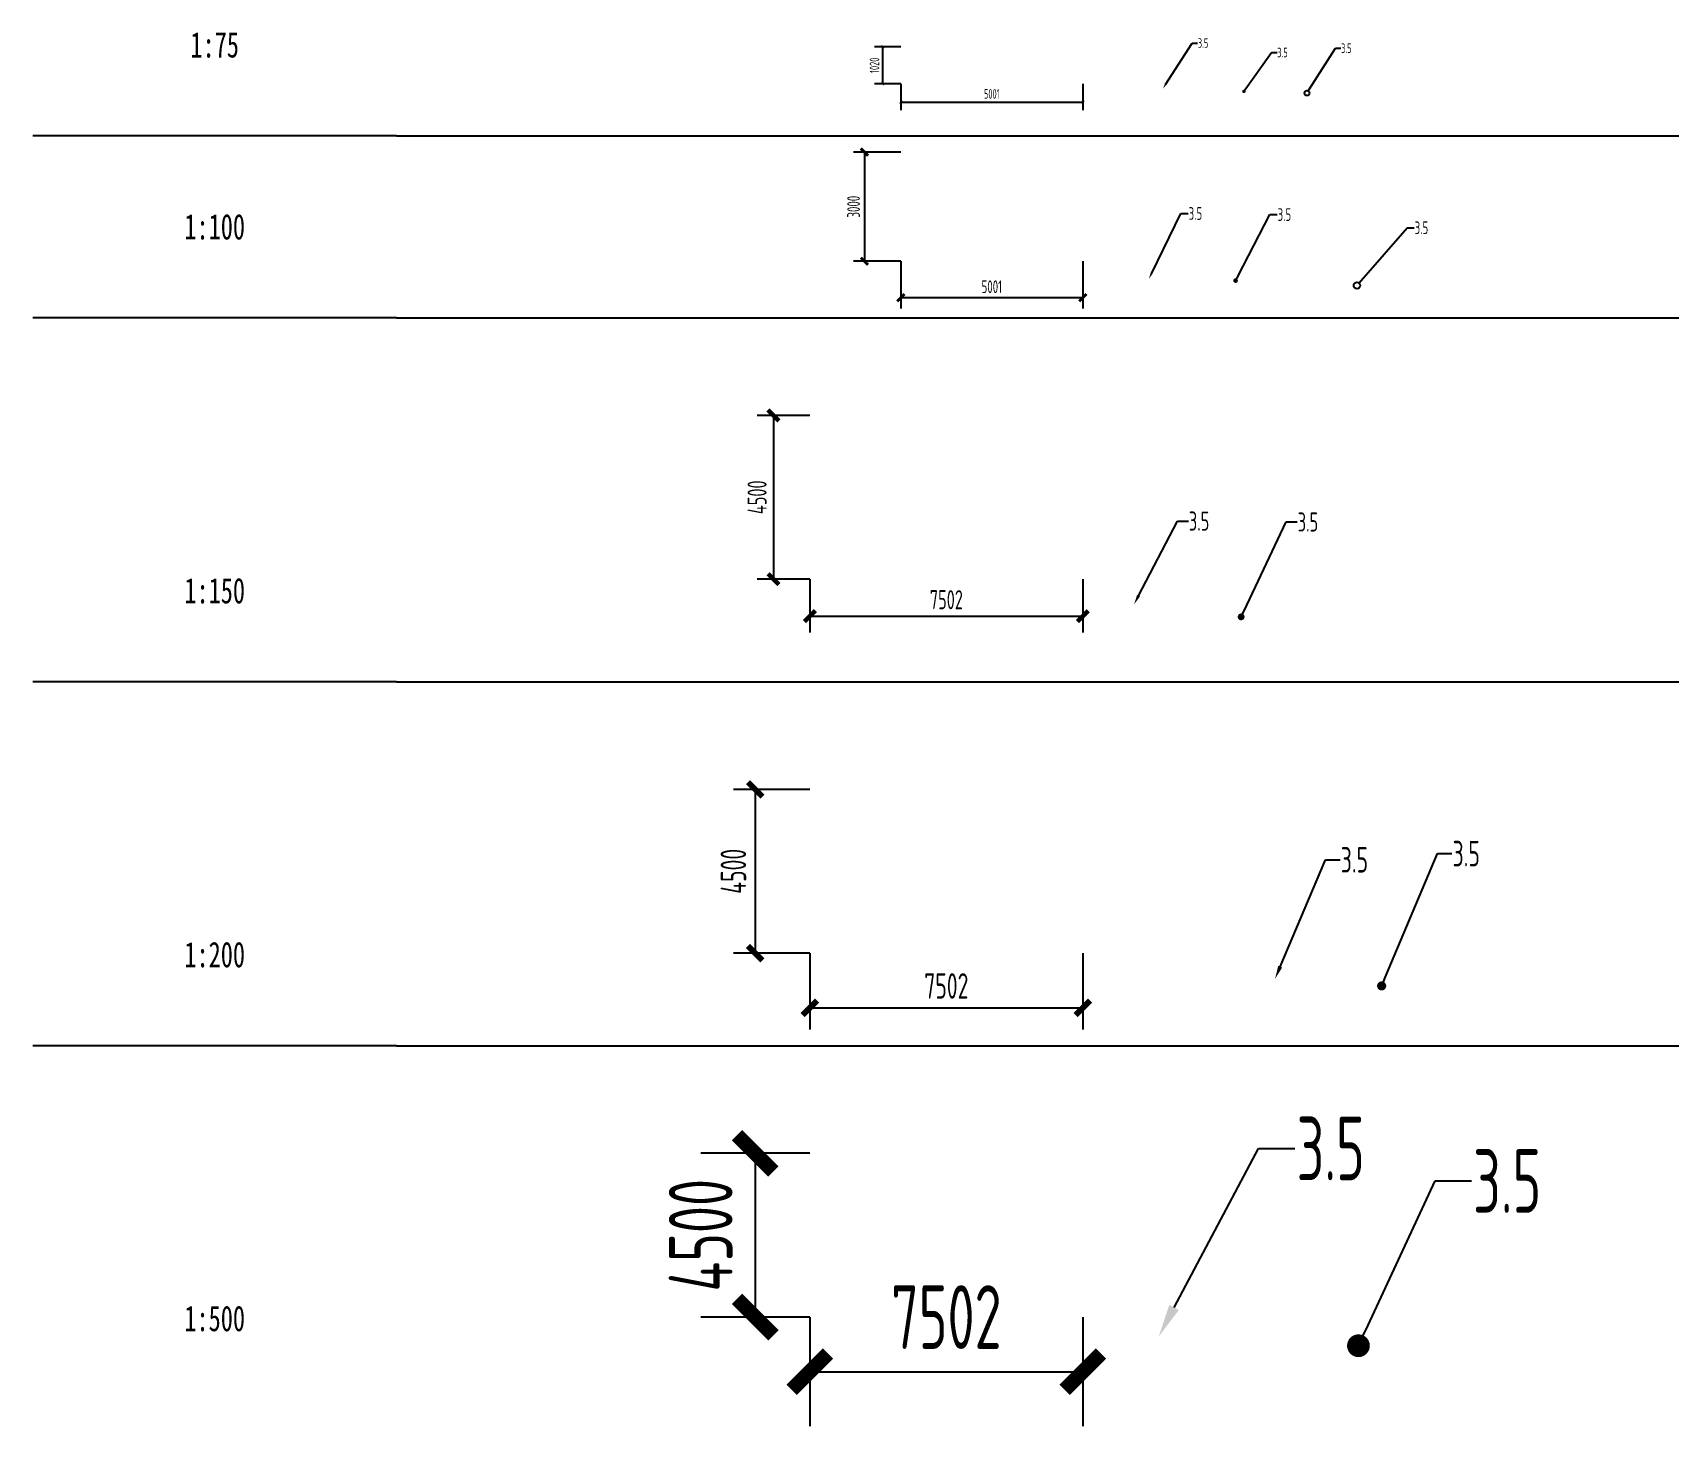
# Model space of a CAD drawing. Extents: x -337 to 273738, y -225 to 2088994.
# Drawn here: x 15019 to 60019, y 210025 to 248318 of the extents above; entities that cross this region are included whole.
import ezdxf
from ezdxf import colors
from ezdxf.entities.mleader import LeaderData, LeaderLine
from ezdxf.enums import TextEntityAlignment as Align
from ezdxf.math import Vec2, Vec3

# ---------------------------------------------------------------- set-up
doc = ezdxf.new("R2010")
doc.units = 0
doc.header["$LTSCALE"] = 1000
doc.layers.get('0').update_dxf_attribs({"linetype": 'CONTINUOUS'})
doc.layers.get('Defpoints').update_dxf_attribs({"linetype": 'CONTINUOUS'})
for name, color, linetype in [('E-REQU-DIMS', 30, 'CONTINUOUS'), ('E-UNIV-DIAG', 2, 'CONTINUOUS'), ('E-UNIV-NOTE', 6, 'CONTINUOUS')]:
    doc.layers.add(name, color=color, linetype=linetype)
doc.styles.add('TH-STYLE1', font='Stfangso_1.ttf', dxfattribs={"width": 0.65})
doc.styles.add('TH-STYLE3', font='tssdeng.shx', dxfattribs={"width": 0.65, "bigfont": 'tssdchn.shx'})
doc.dimstyles.new('E-DIMA100', dxfattribs={"dimscale": 100, "dimtxt": 3.5, "dimasz": 2, "dimexe": 3, "dimexo": 0, "dimgap": 1.25, "dimtad": 1, "dimdec": 1, "dimrnd": 1, "dimdsep": 46, "dimtxsty": 'TH-STYLE3', "dimblk1": 'ARCHTICK', "dimblk2": 'ARCHTICK', "dimsah": 1, "dimcen": 0, "dimclrt": 6, "dimadec": 0, "dimazin": 0, "dimtfac": 1, "dimtdec": 1, "dimtix": 1, "dimtmove": 2, "dimatfit": 3, "dimldrblk": 'ARCHTICK', "dimfxl": 1, "dimtolj": 1, "dimarcsym": 0})
doc.dimstyles.new('E-DIMA150', dxfattribs={"dimscale": 150, "dimtxt": 3.5, "dimasz": 2, "dimexe": 3, "dimexo": 0, "dimgap": 1.25, "dimtad": 1, "dimdec": 1, "dimrnd": 1, "dimdsep": 46, "dimtxsty": 'TH-STYLE3', "dimblk1": 'ARCHTICK', "dimblk2": 'ARCHTICK', "dimsah": 1, "dimcen": 0, "dimclrt": 6, "dimadec": 0, "dimazin": 0, "dimtfac": 1, "dimtdec": 1, "dimtix": 1, "dimtmove": 2, "dimatfit": 3, "dimldrblk": 'ARCHTICK', "dimfxl": 1, "dimtolj": 1, "dimarcsym": 0})
doc.dimstyles.new('E-DIMA200', dxfattribs={"dimscale": 200, "dimtxt": 3.5, "dimasz": 2, "dimexe": 3, "dimexo": 0, "dimgap": 1.25, "dimtad": 1, "dimdec": 1, "dimrnd": 1, "dimdsep": 46, "dimtxsty": 'TH-STYLE3', "dimblk1": 'ARCHTICK', "dimblk2": 'ARCHTICK', "dimsah": 1, "dimcen": 0, "dimclrt": 6, "dimadec": 0, "dimazin": 0, "dimtfac": 1, "dimtdec": 1, "dimtix": 1, "dimtmove": 2, "dimatfit": 3, "dimldrblk": 'ARCHTICK', "dimfxl": 1, "dimtolj": 1, "dimarcsym": 0})
doc.dimstyles.new('E-DIMA500', dxfattribs={"dimscale": 500, "dimtxt": 3.5, "dimasz": 2, "dimexe": 3, "dimexo": 0, "dimgap": 1.25, "dimtad": 1, "dimdec": 1, "dimrnd": 1, "dimdsep": 46, "dimtxsty": 'TH-STYLE3', "dimblk1": 'ARCHTICK', "dimblk2": 'ARCHTICK', "dimsah": 1, "dimcen": 0, "dimclrt": 6, "dimadec": 0, "dimazin": 0, "dimtfac": 1, "dimtdec": 1, "dimtix": 1, "dimtmove": 2, "dimatfit": 3, "dimldrblk": 'ARCHTICK', "dimfxl": 3, "dimtolj": 1, "dimarcsym": 0})
doc.dimstyles.new('E-DIMA75', dxfattribs={"dimscale": 75, "dimtxt": 3.5, "dimasz": 1, "dimexe": 3, "dimexo": 0, "dimgap": 1.25, "dimtad": 1, "dimdec": 1, "dimrnd": 1, "dimdsep": 46, "dimtxsty": 'TH-STYLE3', "dimblk1": 'ARCHTICK', "dimblk2": 'ARCHTICK', "dimsah": 1, "dimcen": 0, "dimclrt": 6, "dimadec": 0, "dimazin": 0, "dimtfac": 1, "dimtdec": 1, "dimtix": 1, "dimtmove": 2, "dimatfit": 3, "dimldrblk": 'ARCHTICK', "dimfxl": 1, "dimtolj": 1, "dimarcsym": 0})

# ---------------------------------------------------------------- blocks, each defined once
blk = doc.blocks.new('_ArchTick')
at = {"color": 0, "linetype": 'ByBlock', "const_width": 0.4}
blk.add_lwpolyline([(-0.5, -0.5), (0.5, 0.5)], dxfattribs=at)
blk = doc.blocks.new('*D500')
at = {"layer": 'Defpoints', "color": 0, "transparency": 16777216}
for p in [(38875, 247933), (38375, 246913), (38875, 246913)]:
    blk.add_point(p, dxfattribs=at)
at = {"layer": 'E-REQU-DIMS', "color": 0, "lineweight": -2, "transparency": 16777216}
for p, q in [((38875, 247933), (38150, 247933)), ((38375, 247933), (38375, 246913)), ((38875, 246913), (38150, 246913))]:
    blk.add_line(p, q, dxfattribs=at)
at = {"layer": 'E-REQU-DIMS', "color": 0, "lineweight": -2, "transparency": 16777216, "xscale": 75, "yscale": 75, "zscale": 75}
for p, rotation in [((38375, 247933), 90), ((38375, 246913), 270)]:
    blk.add_blockref('_ArchTick', p, dxfattribs=dict(at, rotation=rotation))
at = {"layer": 'E-REQU-DIMS', "color": 6, "transparency": 16777216, "insert": (38150, 247423), "char_height": 262.5, "attachment_point": 5, "rotation": 90, "style": 'TH-STYLE3'}
blk.add_mtext('\\A1;1020', dxfattribs=at)
blk = doc.blocks.new('*D501')
at = {"layer": 'Defpoints', "color": 0, "transparency": 16777216}
for p in [(38875, 245039), (37875, 242039), (38875, 242039)]:
    blk.add_point(p, dxfattribs=at)
at = {"layer": 'E-REQU-DIMS', "color": 0, "lineweight": -2, "transparency": 16777216}
for p, q in [((38875, 245039), (37575, 245039)), ((37875, 245039), (37875, 242039)), ((38875, 242039), (37575, 242039))]:
    blk.add_line(p, q, dxfattribs=at)
at = {"layer": 'E-REQU-DIMS', "color": 0, "lineweight": -2, "transparency": 16777216, "xscale": 200, "yscale": 200, "zscale": 200}
for p, rotation in [((37875, 245039), 90), ((37875, 242039), 270)]:
    blk.add_blockref('_ArchTick', p, dxfattribs=dict(at, rotation=rotation))
at = {"layer": 'E-REQU-DIMS', "color": 6, "transparency": 16777216, "insert": (37575, 243539), "char_height": 350, "attachment_point": 5, "rotation": 90, "style": 'TH-STYLE3'}
blk.add_mtext('\\A1;3000', dxfattribs=at)
blk = doc.blocks.new('*D502')
at = {"layer": 'Defpoints', "color": 0, "transparency": 16777216}
for p in [(38875, 242039), (43876, 242039), (43876, 241039)]:
    blk.add_point(p, dxfattribs=at)
at = {"layer": 'E-REQU-DIMS', "color": 0, "lineweight": -2, "transparency": 16777216}
for p, q in [((38875, 242039), (38875, 240739)), ((43876, 242039), (43876, 240739)), ((38875, 241039), (43876, 241039))]:
    blk.add_line(p, q, dxfattribs=at)
at = {"layer": 'E-REQU-DIMS', "color": 0, "lineweight": -2, "transparency": 16777216, "xscale": 200, "yscale": 200, "zscale": 200, "rotation": 180}
blk.add_blockref('_ArchTick', (38875, 241039), dxfattribs=at)
at = {"layer": 'E-REQU-DIMS', "color": 0, "lineweight": -2, "transparency": 16777216, "xscale": 200, "yscale": 200, "zscale": 200}
blk.add_blockref('_ArchTick', (43876, 241039), dxfattribs=at)
at = {"layer": 'E-REQU-DIMS', "color": 6, "transparency": 16777216, "insert": (41375, 241339), "char_height": 350, "attachment_point": 5, "style": 'TH-STYLE3'}
blk.add_mtext('\\A1;5001', dxfattribs=at)
blk = doc.blocks.new('*D503')
at = {"layer": 'Defpoints', "color": 0, "transparency": 16777216}
for p in [(38875, 246913), (43876, 246913), (43876, 246413)]:
    blk.add_point(p, dxfattribs=at)
at = {"layer": 'E-REQU-DIMS', "color": 0, "lineweight": -2, "transparency": 16777216}
for p, q in [((38875, 246913), (38875, 246188)), ((43876, 246913), (43876, 246188)), ((38875, 246413), (43876, 246413))]:
    blk.add_line(p, q, dxfattribs=at)
at = {"layer": 'E-REQU-DIMS', "color": 0, "lineweight": -2, "transparency": 16777216, "xscale": 75, "yscale": 75, "zscale": 75, "rotation": 180}
blk.add_blockref('_ArchTick', (38875, 246413), dxfattribs=at)
at = {"layer": 'E-REQU-DIMS', "color": 0, "lineweight": -2, "transparency": 16777216, "xscale": 75, "yscale": 75, "zscale": 75}
blk.add_blockref('_ArchTick', (43876, 246413), dxfattribs=at)
at = {"layer": 'E-REQU-DIMS', "color": 6, "transparency": 16777216, "insert": (41375, 246638), "char_height": 262.5, "attachment_point": 5, "style": 'TH-STYLE3'}
blk.add_mtext('\\A1;5001', dxfattribs=at)
blk = doc.blocks.new('*D504')
at = {"layer": 'Defpoints', "color": 0, "transparency": 16777216}
for p in [(36374, 233303), (43876, 233303), (43876, 232288)]:
    blk.add_point(p, dxfattribs=at)
at = {"layer": 'E-REQU-DIMS', "color": 0, "lineweight": -2, "transparency": 16777216}
for p, q in [((36374, 233303), (36374, 231838)), ((43876, 233303), (43876, 231838)), ((36374, 232288), (43876, 232288))]:
    blk.add_line(p, q, dxfattribs=at)
at = {"layer": 'E-REQU-DIMS', "color": 0, "lineweight": -2, "transparency": 16777216, "xscale": 300, "yscale": 300, "zscale": 300, "rotation": 180}
blk.add_blockref('_ArchTick', (36374, 232288), dxfattribs=at)
at = {"layer": 'E-REQU-DIMS', "color": 0, "lineweight": -2, "transparency": 16777216, "xscale": 300, "yscale": 300, "zscale": 300}
blk.add_blockref('_ArchTick', (43876, 232288), dxfattribs=at)
at = {"layer": 'E-REQU-DIMS', "color": 6, "transparency": 16777216, "insert": (40125, 232738), "char_height": 525, "attachment_point": 5, "style": 'TH-STYLE3'}
blk.add_mtext('\\A1;7502', dxfattribs=at)
blk = doc.blocks.new('*D505')
at = {"layer": 'Defpoints', "color": 0, "transparency": 16777216}
for p in [(36374, 237803), (35374, 233303), (36374, 233303)]:
    blk.add_point(p, dxfattribs=at)
at = {"layer": 'E-REQU-DIMS', "color": 0, "lineweight": -2, "transparency": 16777216}
for p, q in [((36374, 237803), (34924, 237803)), ((35374, 237803), (35374, 233303)), ((36374, 233303), (34924, 233303))]:
    blk.add_line(p, q, dxfattribs=at)
at = {"layer": 'E-REQU-DIMS', "color": 0, "lineweight": -2, "transparency": 16777216, "xscale": 300, "yscale": 300, "zscale": 300}
for p, rotation in [((35374, 237803), 90), ((35374, 233303), 270)]:
    blk.add_blockref('_ArchTick', p, dxfattribs=dict(at, rotation=rotation))
at = {"layer": 'E-REQU-DIMS', "color": 6, "transparency": 16777216, "insert": (34924, 235553), "char_height": 525, "attachment_point": 5, "rotation": 90, "style": 'TH-STYLE3'}
blk.add_mtext('\\A1;4500', dxfattribs=at)
blk = doc.blocks.new('*D512')
at = {"layer": 'Defpoints', "color": 0, "transparency": 16777216}
for p in [(36374, 227525), (34874, 223025), (36374, 223025)]:
    blk.add_point(p, dxfattribs=at)
at = {"layer": 'E-REQU-DIMS', "color": 0, "lineweight": -2, "transparency": 16777216}
for p, q in [((36374, 227525), (34274, 227525)), ((34874, 227525), (34874, 223025)), ((36374, 223025), (34274, 223025))]:
    blk.add_line(p, q, dxfattribs=at)
at = {"layer": 'E-REQU-DIMS', "color": 0, "lineweight": -2, "transparency": 16777216, "xscale": 400, "yscale": 400, "zscale": 400}
for p, rotation in [((34874, 227525), 90), ((34874, 223025), 270)]:
    blk.add_blockref('_ArchTick', p, dxfattribs=dict(at, rotation=rotation))
at = {"layer": 'E-REQU-DIMS', "color": 6, "transparency": 16777216, "insert": (34274, 225275), "char_height": 700, "attachment_point": 5, "rotation": 90, "style": 'TH-STYLE3'}
blk.add_mtext('\\A1;4500', dxfattribs=at)
blk = doc.blocks.new('*D513')
at = {"layer": 'Defpoints', "color": 0, "transparency": 16777216}
for p in [(36374, 223025), (43876, 223025), (43876, 221525)]:
    blk.add_point(p, dxfattribs=at)
at = {"layer": 'E-REQU-DIMS', "color": 0, "lineweight": -2, "transparency": 16777216}
for p, q in [((36374, 223025), (36374, 220925)), ((43876, 223025), (43876, 220925)), ((36374, 221525), (43876, 221525))]:
    blk.add_line(p, q, dxfattribs=at)
at = {"layer": 'E-REQU-DIMS', "color": 0, "lineweight": -2, "transparency": 16777216, "xscale": 400, "yscale": 400, "zscale": 400, "rotation": 180}
blk.add_blockref('_ArchTick', (36374, 221525), dxfattribs=at)
at = {"layer": 'E-REQU-DIMS', "color": 0, "lineweight": -2, "transparency": 16777216, "xscale": 400, "yscale": 400, "zscale": 400}
blk.add_blockref('_ArchTick', (43876, 221525), dxfattribs=at)
at = {"layer": 'E-REQU-DIMS', "color": 6, "transparency": 16777216, "insert": (40125, 222125), "char_height": 700, "attachment_point": 5, "style": 'TH-STYLE3'}
blk.add_mtext('\\A1;7502', dxfattribs=at)
blk = doc.blocks.new('*D522')
at = {"layer": 'Defpoints', "color": 0, "transparency": 16777216}
for p in [(36374, 217525), (34874, 213025), (36374, 213025)]:
    blk.add_point(p, dxfattribs=at)
at = {"layer": 'E-REQU-DIMS', "color": 0, "lineweight": -2, "transparency": 16777216}
for p, q in [((36374, 217525), (33374, 217525)), ((34874, 217525), (34874, 213025)), ((36374, 213025), (33374, 213025))]:
    blk.add_line(p, q, dxfattribs=at)
at = {"layer": 'E-REQU-DIMS', "color": 0, "lineweight": -2, "transparency": 16777216, "xscale": 1000, "yscale": 1000, "zscale": 1000}
for p, rotation in [((34874, 217525), 90), ((34874, 213025), 270)]:
    blk.add_blockref('_ArchTick', p, dxfattribs=dict(at, rotation=rotation))
at = {"layer": 'E-REQU-DIMS', "color": 6, "transparency": 16777216, "insert": (33374, 215275), "char_height": 1750, "attachment_point": 5, "rotation": 90, "style": 'TH-STYLE3'}
blk.add_mtext('\\A1;4500', dxfattribs=at)
blk = doc.blocks.new('*D523')
at = {"layer": 'Defpoints', "color": 0, "transparency": 16777216}
for p in [(36374, 213025), (43876, 213025), (43876, 211525)]:
    blk.add_point(p, dxfattribs=at)
at = {"layer": 'E-REQU-DIMS', "color": 0, "lineweight": -2, "transparency": 16777216}
for p, q in [((36374, 213025), (36374, 210025)), ((43876, 213025), (43876, 210025)), ((36374, 211525), (43876, 211525))]:
    blk.add_line(p, q, dxfattribs=at)
at = {"layer": 'E-REQU-DIMS', "color": 0, "lineweight": -2, "transparency": 16777216, "xscale": 1000, "yscale": 1000, "zscale": 1000, "rotation": 180}
blk.add_blockref('_ArchTick', (36374, 211525), dxfattribs=at)
at = {"layer": 'E-REQU-DIMS', "color": 0, "lineweight": -2, "transparency": 16777216, "xscale": 1000, "yscale": 1000, "zscale": 1000}
blk.add_blockref('_ArchTick', (43876, 211525), dxfattribs=at)
at = {"layer": 'E-REQU-DIMS', "color": 6, "transparency": 16777216, "insert": (40125, 213025), "char_height": 1750, "attachment_point": 5, "style": 'TH-STYLE3'}
blk.add_mtext('\\A1;7502', dxfattribs=at)
blk = doc.blocks.new('_DotBlank')
at = {"color": 0, "linetype": 'ByBlock', "lineweight": -2}
blk.add_line((-0.5, 0), (-1, 0), dxfattribs=at)
blk.add_circle((0, 0), 0.5, dxfattribs=at)
blk = doc.blocks.new('_Dot')
at = {"color": 0, "linetype": 'ByBlock', "lineweight": -2}
blk.add_line((-0.5, 0), (-1, 0), dxfattribs=at)
at = {"color": 0, "linetype": 'ByBlock', "const_width": 0.5}
blk.add_lwpolyline([(-0.25, 0, 1), (0.25, 0, 1)], format="xyb", close=True, dxfattribs=at)
blk = doc.blocks.new('标注图名图签索引')
at = {"layer": 'E-UNIV-DIAG'}
for p, q in [((10000, -45000), (0, -45000)), ((10000, -45000), (50000, -45000)), ((10000, -50000), (0, -50000)), ((10000, -50000), (50000, -50000)), ((10000, -60000), (0, -60000)), ((10000, -60000), (50000, -60000)), ((10000, -70000), (0, -70000)), ((10000, -70000), (50000, -70000))]:
    blk.add_line(p, q, dxfattribs=at)
at = {"layer": 'E-UNIV-NOTE', "style": 'TH-STYLE1', "width": 0.7}
for s, p in [('1:75', (5000, -42500)), ('1:100', (5000, -47500)), ('1:150', (5000, -57500)), ('1:200', (5000, -67500)), ('1:500', (5000, -77500))]:
    blk.add_text(s, height=700, dxfattribs=at).set_placement(p, align=Align.MIDDLE)
at = {"layer": 'E-REQU-DIMS'}
for base, p1, p2, dimstyle, picture, middle in [((23356.05, -43569.08), (23856.05, -42549.3), (23856.05, -43569.08), 'E-DIMA75', '*D500', (23131.05, -43059.19)), ((22856.05, -48442.79), (23856.05, -45442.79), (23856.05, -48442.79), 'E-DIMA100', '*D501', (22556.05, -46942.79)), ((20355.03, -57179.07), (21355.55, -52679.07), (21355.55, -57179.07), 'E-DIMA150', '*D505', (19905.03, -54929.07)), ((19855.55, -67457.22), (21355.55, -62957.22), (21355.55, -67457.22), 'E-DIMA200', '*D512', (19255.55, -65207.22)), ((19855.55, -77457.22), (21355.55, -72957.22), (21355.55, -77457.22), 'E-DIMA500', '*D522', (18355.55, -75207.22))]:
    dim = blk.add_linear_dim(base=base, p1=p1, p2=p2, angle=270, dimstyle=dimstyle, dxfattribs=at)
    dim.commit()
    dim.dimension.update_dxf_attribs({"geometry": picture, "text_midpoint": middle, "insert": (-15018.81, -290482.19)})
for base, p1, p2, dimstyle, picture, middle in [((28857.05, -44069.08), (23856.05, -43569.08), (28857.05, -43569.08), 'E-DIMA75', '*D503', (26356.55, -43844.08)), ((28857.05, -49442.79), (23856.05, -48442.79), (28857.05, -48442.79), 'E-DIMA100', '*D502', (26356.55, -49142.79)), ((28857.05, -58194.02), (21355.55, -57179.07), (28857.05, -57179.07), 'E-DIMA150', '*D504', (25106.3, -57744.02)), ((28857.05, -68957.22), (21355.55, -67457.22), (28857.05, -67457.22), 'E-DIMA200', '*D513', (25106.3, -68357.22)), ((28857.05, -78957.22), (21355.55, -77457.22), (28857.05, -77457.22), 'E-DIMA500', '*D523', (25106.3, -77457.22))]:
    dim = blk.add_linear_dim(base=base, p1=p1, p2=p2, dimstyle=dimstyle, dxfattribs=at)
    dim.commit()
    dim.dimension.update_dxf_attribs({"geometry": picture, "text_midpoint": middle, "insert": (-15018.81, -290482.19)})
ml = blk.add_multileader_mtext('Standard', dxfattribs=at)
ml.set_content('3.5', color=6, style='TH-STYLE3')
ml.set_leader_properties()
ml.build(insert=Vec2(0, 0))
ml.multileader.update_dxf_attribs({"dogleg_length": 2, "arrow_head_size": 135, "scale": 75})
ctx = ml.context
ctx.base_point, ctx.scale, ctx.char_height, ctx.arrow_head_size, ctx.landing_gap_size, ctx.plane_origin = Vec3(32011.53, -42446.89), 75, 262.5, 135, 6.75, Vec3(31055.02, -43703.53)
notes = []
notes.append((ctx, [(0, (1, 1, 0), (31861.53, -42446.89), (1, 0), 150, [(0, [(31055.02, -43703.53)], 0, [])])]))
ctx.mtext.insert, ctx.mtext.flow_direction = Vec3(32018.28, -42315.64), 5
ml = blk.add_multileader_mtext('Standard', dxfattribs=at)
ml.set_content('3.5', color=6, style='TH-STYLE3')
ml.set_leader_properties()
ml.set_arrow_properties(name='DOT')
ml.build(insert=Vec2(0, 0))
ml.multileader.update_dxf_attribs({"dogleg_length": 2, "arrow_head_size": 93.75, "scale": 75})
ctx = ml.context
ctx.base_point, ctx.scale, ctx.char_height, ctx.arrow_head_size, ctx.landing_gap_size, ctx.plane_origin = Vec3(34193.86, -42707.7), 75, 262.5, 93.75, 6.75, Vec3(33284.79, -43774.66)
notes.append((ctx, [(0, (1, 1, 0), (34043.86, -42707.7), (1, 0), 150, [(0, [(33284.79, -43774.66)], 0, [])])]))
ctx.mtext.insert, ctx.mtext.flow_direction = Vec3(34200.61, -42576.45), 5
ml = blk.add_multileader_mtext('Standard', dxfattribs=at)
ml.set_content('3.5', color=6, style='TH-STYLE3')
ml.set_leader_properties()
ml.set_arrow_properties(name='DOTBLANK')
ml.build(insert=Vec2(0, 0))
ml.multileader.update_dxf_attribs({"dogleg_length": 2, "arrow_head_size": 135, "scale": 75})
ctx = ml.context
ctx.base_point, ctx.scale, ctx.char_height, ctx.arrow_head_size, ctx.landing_gap_size, ctx.plane_origin = Vec3(35949.2, -42589.15), 75, 262.5, 135, 6.75, Vec3(35016.41, -43822.08)
notes.append((ctx, [(0, (1, 1, 0), (35799.2, -42589.15), (1, 0), 150, [(0, [(35016.41, -43822.08)], 0, [])])]))
ctx.mtext.insert, ctx.mtext.flow_direction = Vec3(35955.95, -42457.9), 5
ml = blk.add_multileader_mtext('Standard', dxfattribs=at)
ml.set_content('3.5', color=6, style='TH-STYLE3')
ml.set_leader_properties()
ml.build(insert=Vec2(0, 0))
ml.multileader.update_dxf_attribs({"dogleg_length": 2, "arrow_head_size": 180, "scale": 100})
ctx = ml.context
ctx.base_point, ctx.scale, ctx.char_height, ctx.arrow_head_size, ctx.landing_gap_size, ctx.plane_origin = Vec3(31754.7, -47131.15), 100, 350, 180, 9, Vec3(30669.64, -48930.45)
notes.append((ctx, [(0, (1, 1, 0), (31554.7, -47131.15), (1, 0), 200, [(0, [(30669.64, -48930.45)], 0, [])])]))
ctx.mtext.insert, ctx.mtext.flow_direction = Vec3(31763.7, -46956.15), 5
ml = blk.add_multileader_mtext('Standard', dxfattribs=at)
ml.set_content('3.5', color=6, style='TH-STYLE3')
ml.set_leader_properties()
ml.set_arrow_properties(name='DOT')
ml.build(insert=Vec2(0, 0))
ml.multileader.update_dxf_attribs({"dogleg_length": 2, "arrow_head_size": 125, "scale": 100})
ctx = ml.context
ctx.base_point, ctx.scale, ctx.char_height, ctx.arrow_head_size, ctx.landing_gap_size, ctx.plane_origin = Vec3(34199.84, -47161.14), 100, 350, 125, 9, Vec3(33054.79, -48975.43)
notes.append((ctx, [(0, (1, 1, 0), (33999.84, -47161.14), (1, 0), 200, [(0, [(33054.79, -48975.43)], 0, [])])]))
ctx.mtext.insert, ctx.mtext.flow_direction = Vec3(34208.84, -46986.14), 5
ml = blk.add_multileader_mtext('Standard', dxfattribs=at)
ml.set_content('3.5', color=6, style='TH-STYLE3')
ml.set_leader_properties()
ml.set_arrow_properties(name='DOTBLANK')
ml.build(insert=Vec2(0, 0))
ml.multileader.update_dxf_attribs({"dogleg_length": 2, "arrow_head_size": 180, "scale": 100})
ctx = ml.context
ctx.base_point, ctx.scale, ctx.char_height, ctx.arrow_head_size, ctx.landing_gap_size, ctx.plane_origin = Vec3(37965.96, -47522.05), 100, 350, 180, 9, Vec3(38048.66, -49068.47)
notes.append((ctx, [(0, (1, 1, 0), (37765.96, -47522.05), (1, 0), 200, [(0, [(36390.01, -49107.69)], 0, [])])]))
ctx.mtext.insert, ctx.mtext.flow_direction = Vec3(37974.96, -47347.05), 5
ml = blk.add_multileader_mtext('Standard', dxfattribs=at)
ml.set_content('3.5', color=6, style='TH-STYLE3')
ml.set_leader_properties()
ml.build(insert=Vec2(0, 0))
ml.multileader.update_dxf_attribs({"dogleg_length": 2, "arrow_head_size": 270, "scale": 150})
ctx = ml.context
ctx.base_point, ctx.scale, ctx.char_height, ctx.arrow_head_size, ctx.landing_gap_size, ctx.plane_origin = Vec3(31757.6, -55583.58), 150, 525, 270, 13.5, Vec3(30262.93, -57874.36)
notes.append((ctx, [(0, (1, 1, 0), (31457.6, -55583.58), (1, 0), 300, [(0, [(30262.93, -57874.36)], 0, [])])]))
ctx.mtext.insert, ctx.mtext.flow_direction = Vec3(31771.1, -55321.08), 5
ml = blk.add_multileader_mtext('Standard', dxfattribs=at)
ml.set_content('3.5', color=6, style='TH-STYLE3')
ml.set_leader_properties()
ml.set_arrow_properties(name='DOT')
ml.build(insert=Vec2(0, 0))
ml.multileader.update_dxf_attribs({"dogleg_length": 2, "arrow_head_size": 187.5, "scale": 150})
ctx = ml.context
ctx.base_point, ctx.scale, ctx.char_height, ctx.arrow_head_size, ctx.landing_gap_size, ctx.plane_origin = Vec3(34749.12, -55608.48), 150, 525, 187.5, 13.5, Vec3(33207.31, -58215.12)
notes.append((ctx, [(0, (1, 1, 0), (34449.12, -55608.48), (1, 0), 300, [(0, [(33207.31, -58215.12)], 0, [])])]))
ctx.mtext.insert, ctx.mtext.flow_direction = Vec3(34762.62, -55345.98), 5
ml = blk.add_multileader_mtext('Standard', dxfattribs=at)
ml.set_content('3.5', color=6, style='TH-STYLE3')
ml.set_leader_properties()
ml.build(insert=Vec2(0, 0))
ml.multileader.update_dxf_attribs({"dogleg_length": 2, "arrow_head_size": 360, "scale": 200})
ctx = ml.context
ctx.base_point, ctx.scale, ctx.char_height, ctx.arrow_head_size, ctx.landing_gap_size, ctx.plane_origin = Vec3(35927.56, -64891.21), 200, 700, 360, 18, Vec3(34140.19, -68159.97)
notes.append((ctx, [(0, (1, 1, 0), (35527.56, -64891.21), (1, 0), 400, [(0, [(34140.19, -68159.97)], 0, [])])]))
ctx.mtext.insert, ctx.mtext.flow_direction = Vec3(35945.56, -64541.21), 5
ml = blk.add_multileader_mtext('Standard', dxfattribs=at)
ml.set_content('3.5', color=6, style='TH-STYLE3')
ml.set_leader_properties()
ml.set_arrow_properties(name='DOT')
ml.build(insert=Vec2(0, 0))
ml.multileader.update_dxf_attribs({"dogleg_length": 2, "arrow_head_size": 250, "scale": 200})
ctx = ml.context
ctx.base_point, ctx.scale, ctx.char_height, ctx.arrow_head_size, ctx.landing_gap_size, ctx.plane_origin = Vec3(39000.69, -64721.26), 200, 700, 250, 18, Vec3(37069.05, -68357.28)
notes.append((ctx, [(0, (1, 1, 0), (38600.69, -64721.26), (1, 0), 400, [(0, [(37069.05, -68357.28)], 0, [])])]))
ctx.mtext.insert, ctx.mtext.flow_direction = Vec3(39018.69, -64371.26), 5
ml = blk.add_multileader_mtext('Standard', dxfattribs=at)
ml.set_content('3.5', color=6, style='TH-STYLE3')
ml.set_leader_properties()
ml.build(insert=Vec2(0, 0))
ml.multileader.update_dxf_attribs({"dogleg_length": 2, "arrow_head_size": 900, "scale": 500})
ctx = ml.context
ctx.base_point, ctx.scale, ctx.char_height, ctx.arrow_head_size, ctx.landing_gap_size, ctx.plane_origin = Vec3(34686.66, -72822.57), 500, 1750, 900, 45, Vec3(30942.46, -77989.54)
notes.append((ctx, [(0, (1, 1, 0), (33686.66, -72822.57), (1, 0), 1000, [(0, [(30942.46, -77989.54)], 0, [])])]))
ctx.mtext.insert, ctx.mtext.flow_direction = Vec3(34731.66, -71947.57), 5
ml = blk.add_multileader_mtext('Standard', dxfattribs=at)
ml.set_content('3.5', color=6, style='TH-STYLE3')
ml.set_leader_properties()
ml.set_arrow_properties(name='DOT')
ml.build(insert=Vec2(0, 0))
ml.multileader.update_dxf_attribs({"dogleg_length": 2, "arrow_head_size": 625, "scale": 500})
ctx = ml.context
ctx.base_point, ctx.scale, ctx.char_height, ctx.arrow_head_size, ctx.landing_gap_size, ctx.plane_origin = Vec3(39536.87, -73715.62), 500, 1750, 625, 45, Vec3(36430.86, -78244.7)
notes.append((ctx, [(0, (1, 1, 0), (38536.87, -73715.62), (1, 0), 1000, [(0, [(36430.86, -78244.7)], 0, [])])]))
ctx.mtext.insert, ctx.mtext.flow_direction = Vec3(39581.87, -72840.62), 5
for ctx, leaders in notes:
    for number, flags, end, landing, length, lines in leaders:
        leader = LeaderData()
        leader.index, (leader.has_last_leader_line, leader.has_dogleg_vector, leader.attachment_direction) = number, flags
        leader.last_leader_point, leader.dogleg_vector, leader.dogleg_length = Vec3(end), Vec3(landing), length
        for number, points, colour, breaks in lines:
            line = LeaderLine()
            line.index, line.vertices, line.color, line.breaks = number, Vec3.list(points), colors.encode_raw_color(colour), breaks
            leader.lines.append(line)
        ctx.leaders.append(leader)

msp = doc.modelspace()

# ---------------------------------------------------------------- block references
msp.add_blockref('标注图名图签索引', (15019, 290482))

doc.saveas('drawing.dxf')
